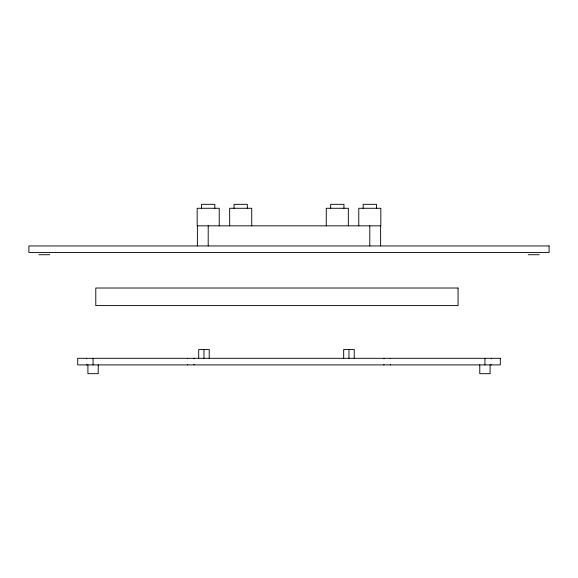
<?xml version="1.0" encoding="UTF-8"?>
<svg xmlns="http://www.w3.org/2000/svg" width="578" height="578" viewBox="0 0 578 578"><rect width="100%" height="100%" fill="white"/><g stroke="black" fill="none" stroke-linecap="round" stroke-linejoin="round"><path stroke-width="0.87" d="M38.777 254.725L49.759 254.725M528.241 254.725L539.223 254.725M491.314 358.309L491.314 358.721M491.314 364.487L491.314 364.899M490.093 364.899L490.093 373.677L479.776 373.677L479.776 364.899M484.935 358.309L484.935 364.899M390.316 358.309L390.316 358.721M390.316 364.487L390.316 364.899M383.929 358.309L383.929 358.721M383.929 364.487L383.929 364.899M380.613 225.839L380.613 245.946M376.437 208.275L376.437 204.323L363.157 204.323L363.157 208.275M369.797 225.839L369.797 245.946M358.765 225.839L358.765 208.275L380.83 208.275L380.83 225.839L197.17 225.839L197.17 208.275L219.235 208.275L219.235 225.839M354.22 358.309L354.22 349.524L343.679 349.524L343.679 358.309M348.953 349.524L348.953 358.309M348.339 225.839L348.339 208.275L326.267 208.275L326.267 225.839M343.946 208.275L343.946 204.323L330.659 204.323L330.659 208.275M251.733 225.839L251.733 208.275L229.661 208.275L229.661 225.839M247.341 208.275L247.341 204.323L234.054 204.323L234.054 208.275M214.843 208.275L214.843 204.323L201.563 204.323L201.563 208.275M209.222 358.309L209.222 349.524L198.688 349.524L198.688 358.309M208.203 225.839L208.203 245.946M203.955 349.524L203.955 358.309M197.387 225.839L197.387 245.946M194.071 358.309L194.071 358.721M194.071 364.487L194.071 364.899M187.684 358.309L187.684 358.721M187.684 364.487L187.684 364.899M98.224 364.899L98.224 373.677L87.907 373.677L87.907 364.899M93.065 358.309L93.065 364.899M86.686 358.309L86.686 358.721M86.686 364.487L86.686 364.899M549.1 245.946L28.9 245.946L28.9 252.528L549.1 252.528L549.1 245.946M458.058 288.017L95.789 288.017L95.789 305.581L458.058 305.581L458.058 288.017M500.302 358.309L77.698 358.309L77.698 364.899L500.302 364.899L500.302 358.309"/></g></svg>
